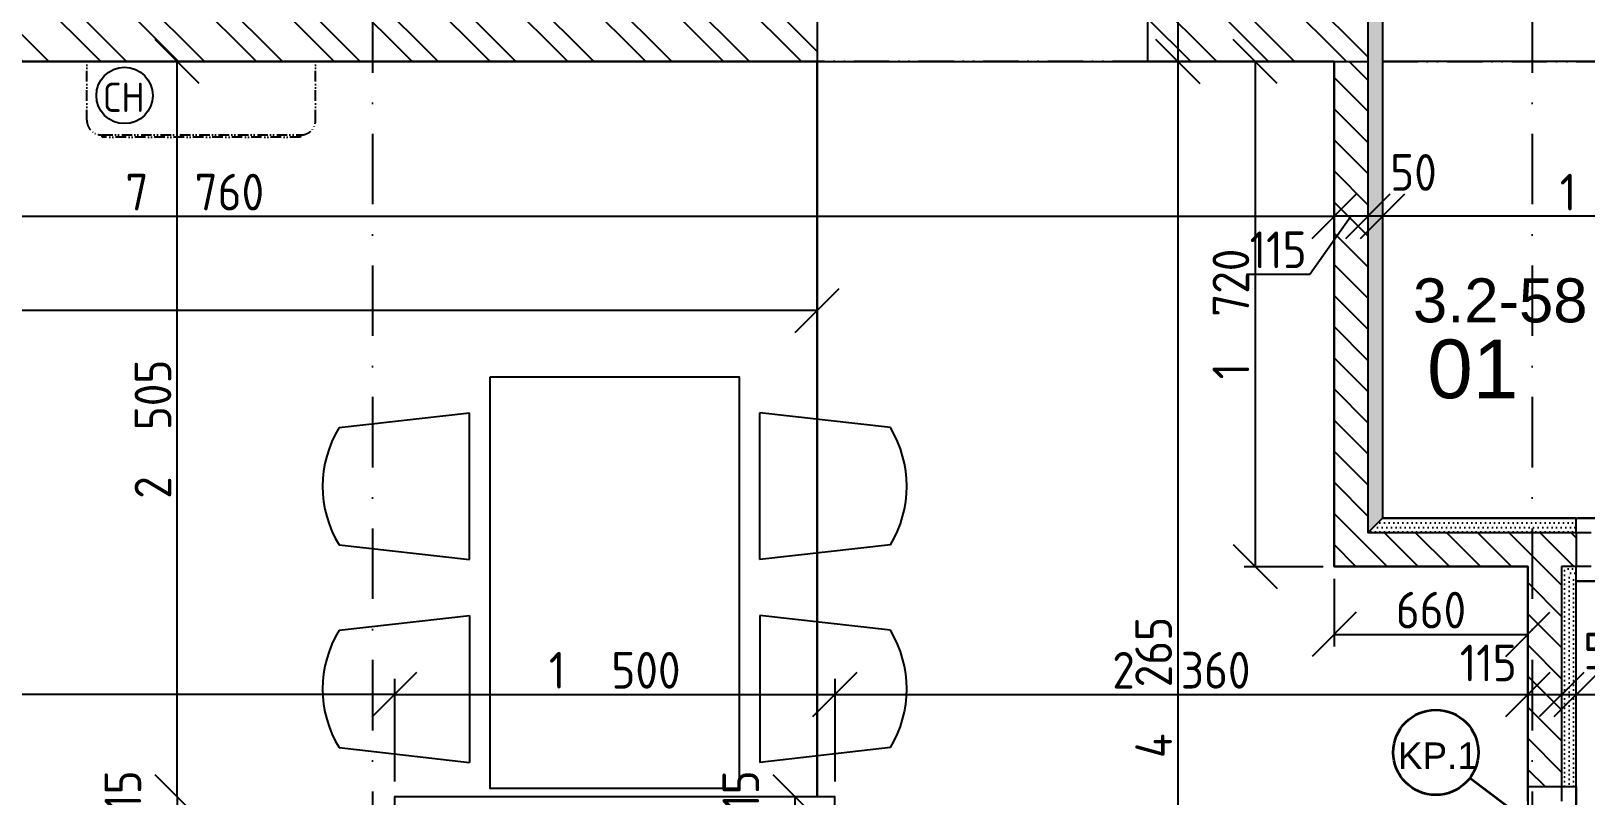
# Model space of a CAD drawing. Extents: x 4511820 to 5180432, y -1526536 to -944957.
# Drawn here: x 4984274 to 4989569, y -1152196 to -1149590 of the extents above; entities that cross this region are included whole.
import ezdxf

# ---------------------------------------------------------------- set-up
doc = ezdxf.new("R2010")
doc.units = 0
doc.header["$MEASUREMENT"] = 0
for name, pattern in [('ACAD_ISO07W100', [3.5, 0.5, -3]), ('ACAD_ISO12W100', [22, 12, -3, 0.5, -3, 0.5, -3]), ('BODKOCIARKOVANA_3', [5.6, 3, -1.3, 0, -1.3])]:
    doc.linetypes.add(name, pattern=pattern)
doc.layers.get('0').update_dxf_attribs({"linetype": 'CONTINUOUS'})
doc.layers.get('Defpoints').update_dxf_attribs({"color": 61, "linetype": 'CONTINUOUS'})
for name, color, linetype in [('KÓTY', 4, 'CONTINUOUS'), ('MÚRY', 1, 'CONTINUOUS'), ('osi', 253, 'CONTINUOUS'), ('Plochy', 41, 'CONTINUOUS'), ('POPIS', 7, 'CONTINUOUS'), ('TENKÁ', 7, 'CONTINUOUS'), ('ZARIADENIE', 47, 'CONTINUOUS'), ('ZZ-chladenie', 133, 'CONTINUOUS'), ('ŠRAFY', 82, 'CONTINUOUS')]:
    doc.layers.add(name, color=color, linetype=linetype)
doc.layers.add('preklady', color=74, linetype='CONTINUOUS', lineweight=35)
doc.styles.add('ARIAL', font='arial.ttf')
doc.styles.add('STYLE1', font='isocp.shx')
doc.dimstyles.new('STANDARD-50', dxfattribs={"dimtxt": 125, "dimasz": 150, "dimexe": 10, "dimexo": 200, "dimgap": 20, "dimtad": 1, "dimdsep": 46, "dimlunit": 6, "dimtxsty": 'STYLE1', "dimblk1": 'OBLIQUE', "dimblk2": 'OBLIQUE', "dimsah": 1, "dimcen": 2.5, "dimse1": 1, "dimse2": 1, "dimadec": 0, "dimazin": 0, "dimtfac": 1, "dimtmove": 1, "dimatfit": 3, "dimldrblk": 'OBLIQUE', "dimfxl": 1, "dimtolj": 1, "dimtzin": 0, "dimarcsym": 0})
pattern_1 = [(135, (515810.9, 44482.1), (-132.5825215, -132.5825215), []), (135, (515810.9, 44570.48), (-132.5825215, -132.5825215), [])]
pattern_2 = [(90, (-71441.844, -23850), (-15.625, 7.8125), [0, -15.625])]

# ---------------------------------------------------------------- blocks, each defined once
blk = doc.blocks.new('JED STOL140-85')
at = {"layer": 'ZARIADENIE'}
for p, q in [((4444962.8, -1326820.6), (4444912.8, -1327264.7)), ((4445362.8, -1326820.6), (4445412.8, -1327264.7)), ((4445653.3, -1326820.6), (4445603.3, -1327264.7)), ((4446053.3, -1326820.6), (4446103.3, -1327264.7)), ((4445412.8, -1327264.7), (4444912.8, -1327264.7)), ((4445603.3, -1327264.7), (4446103.3, -1327264.7)), ((4444962.8, -1328698.1), (4444912.8, -1328253.9)), ((4445412.8, -1328253.9), (4444912.8, -1328253.9)), ((4445362.8, -1328698.1), (4445412.8, -1328253.9)), ((4445653.3, -1328698.1), (4445603.3, -1328253.9)), ((4445603.3, -1328253.9), (4446103.3, -1328253.9)), ((4446053.3, -1328698.1), (4446103.3, -1328253.9))]:
    blk.add_line(p, q, dxfattribs=at)
blk.add_lwpolyline([(4446225.2, -1327334.3), (4444825.2, -1327334.3), (4444825.2, -1328184.3), (4446225.2, -1328184.3)], close=True, dxfattribs=at)
for centre, start, end in [((4445162.8, -1327150.6), 58.7834, 121.2166), ((4445853.3, -1327150.6), 58.7834, 121.2166), ((4445162.8, -1328368.1), 238.7834, 301.2166), ((4445853.3, -1328368.1), 238.7834, 301.2166)]:
    blk.add_arc(centre, 385.9, start, end, dxfattribs=at)
blk = doc.blocks.new('_OBLIQUE')
at = {"color": 0, "linetype": 'ByBlock'}
blk.add_line((-0.5, -0.5), (0.5, 0.5), dxfattribs=at)
blk = doc.blocks.new('*D18478')
at = {"layer": 'Defpoints', "color": 0}
for p in [(4985511, -1152199.2), (4984771, -1152314.2), (4985511, -1152314.2)]:
    blk.add_point(p, dxfattribs=at)
at = {"layer": 'KÓTY', "color": 0, "lineweight": -2}
blk.add_line((4984771, -1152199.2), (4984771, -1152314.2), dxfattribs=at)
at = {"layer": 'KÓTY', "color": 0, "linetype": 'ByBlock', "lineweight": -2, "xscale": 150, "yscale": 150, "zscale": 150}
for p, rotation in [((4984771, -1152199.2), 90), ((4984771, -1152314.2), 270)]:
    blk.add_blockref('_OBLIQUE', p, dxfattribs=dict(at, rotation=rotation))
at = {"layer": 'KÓTY', "color": 0, "insert": (4984586, -1152205.9), "char_height": 125, "attachment_point": 5, "rotation": 90, "style": 'STYLE1'}
blk.add_mtext('\\A1;115', dxfattribs=at)
blk = doc.blocks.new('*D18533')
at = {"layer": 'Defpoints', "color": 0}
for p in [(4988876, -1149991.7), (4988876, -1150221.5), (4990541, -1150228.6)]:
    blk.add_point(p, dxfattribs=at)
at = {"layer": 'KÓTY', "color": 0, "lineweight": -2}
blk.add_line((4990541, -1150221.5), (4988876, -1150221.5), dxfattribs=at)
at = {"layer": 'KÓTY', "color": 0, "linetype": 'ByBlock', "lineweight": -2, "xscale": 150, "yscale": 150, "zscale": 150, "rotation": 180}
blk.add_blockref('_OBLIQUE', (4988876, -1150221.5), dxfattribs=at)
at = {"layer": 'KÓTY', "color": 0, "linetype": 'ByBlock', "lineweight": -2, "xscale": 150, "yscale": 150, "zscale": 150}
blk.add_blockref('_OBLIQUE', (4990541, -1150221.5), dxfattribs=at)
at = {"layer": 'KÓTY', "color": 0, "insert": (4989708.5, -1150139), "char_height": 125, "attachment_point": 5, "style": 'STYLE1'}
blk.add_mtext('\\A1;1ﾠ665', dxfattribs=at)
blk = doc.blocks.new('*D18534')
at = {"layer": 'Defpoints', "color": 0}
for p in [(4988826, -1149991.7), (4988876, -1149991.7), (4988826, -1150221.5)]:
    blk.add_point(p, dxfattribs=at)
at = {"layer": 'KÓTY', "color": 0, "lineweight": -2}
blk.add_line((4988876, -1150221.5), (4988826, -1150221.5), dxfattribs=at)
at = {"layer": 'KÓTY', "color": 0, "linetype": 'ByBlock', "lineweight": -2, "xscale": 150, "yscale": 150, "zscale": 150, "rotation": 180}
blk.add_blockref('_OBLIQUE', (4988826, -1150221.5), dxfattribs=at)
at = {"layer": 'KÓTY', "color": 0, "linetype": 'ByBlock', "lineweight": -2, "xscale": 150, "yscale": 150, "zscale": 150}
blk.add_blockref('_OBLIQUE', (4988876, -1150221.5), dxfattribs=at)
at = {"layer": 'KÓTY', "color": 0, "insert": (4988981.5, -1150072), "char_height": 125, "attachment_point": 5, "style": 'STYLE1'}
blk.add_mtext('\\A1;50', dxfattribs=at)
blk = doc.blocks.new('*D18535')
at = {"layer": 'Defpoints', "color": 0}
for p in [(4988711, -1149991.7), (4988826, -1149991.7), (4988711, -1150221.5)]:
    blk.add_point(p, dxfattribs=at)
at = {"layer": 'KÓTY', "color": 0, "lineweight": -2}
for p, q in [((4988628, -1150418), (4988768.5, -1150221.5)), ((4988826, -1150221.5), (4988711, -1150221.5)), ((4988413, -1150418), (4988628, -1150418))]:
    blk.add_line(p, q, dxfattribs=at)
at = {"layer": 'KÓTY', "color": 0, "linetype": 'ByBlock', "lineweight": -2, "xscale": 150, "yscale": 150, "zscale": 150, "rotation": 180}
blk.add_blockref('_OBLIQUE', (4988711, -1150221.5), dxfattribs=at)
at = {"layer": 'KÓTY', "color": 0, "linetype": 'ByBlock', "lineweight": -2, "xscale": 150, "yscale": 150, "zscale": 150}
blk.add_blockref('_OBLIQUE', (4988826, -1150221.5), dxfattribs=at)
at = {"layer": 'KÓTY', "color": 0, "insert": (4988520.5, -1150335.5), "char_height": 125, "attachment_point": 5, "style": 'STYLE1'}
blk.add_mtext('\\A1;115', dxfattribs=at)
blk = doc.blocks.new('*D18538')
at = {"layer": 'Defpoints', "color": 0}
for p in [(4980951, -1150312.7), (4986951, -1150312.7), (4980951, -1150542.5)]:
    blk.add_point(p, dxfattribs=at)
at = {"layer": 'KÓTY', "color": 0, "lineweight": -2}
blk.add_line((4986951, -1150542.5), (4980951, -1150542.5), dxfattribs=at)
at = {"layer": 'KÓTY', "color": 0, "linetype": 'ByBlock', "lineweight": -2, "xscale": 150, "yscale": 150, "zscale": 150, "rotation": 180}
blk.add_blockref('_OBLIQUE', (4980951, -1150542.5), dxfattribs=at)
at = {"layer": 'KÓTY', "color": 0, "linetype": 'ByBlock', "lineweight": -2, "xscale": 150, "yscale": 150, "zscale": 150}
blk.add_blockref('_OBLIQUE', (4986951, -1150542.5), dxfattribs=at)
at = {"layer": 'KÓTY', "color": 0, "insert": (4983951, -1150460), "char_height": 125, "attachment_point": 5, "style": 'STYLE1'}
blk.add_mtext('\\A1;6ﾠ000', dxfattribs=at)
blk = doc.blocks.new('*D18541')
at = {"layer": 'Defpoints', "color": 0}
for p in [(4986875.5, -1152199.2), (4986875.5, -1152199.2), (4986875.5, -1152314.2)]:
    blk.add_point(p, dxfattribs=at)
at = {"layer": 'KÓTY', "color": 0, "lineweight": -2}
blk.add_line((4986875.5, -1152314.2), (4986875.5, -1152199.2), dxfattribs=at)
at = {"layer": 'KÓTY', "color": 0, "linetype": 'ByBlock', "lineweight": -2, "xscale": 150, "yscale": 150, "zscale": 150}
for p, rotation in [((4986875.5, -1152199.2), 90), ((4986875.5, -1152314.2), 270)]:
    blk.add_blockref('_OBLIQUE', p, dxfattribs=dict(at, rotation=rotation))
at = {"layer": 'KÓTY', "color": 0, "insert": (4986690.5, -1152205.9), "char_height": 125, "attachment_point": 5, "rotation": 90, "style": 'STYLE1'}
blk.add_mtext('\\A1;115', dxfattribs=at)
blk = doc.blocks.new('*D18542')
at = {"layer": 'Defpoints', "color": 0}
for p in [(4984771, -1149694.2), (4985511, -1149694.2), (4985511, -1152199.2)]:
    blk.add_point(p, dxfattribs=at)
at = {"layer": 'KÓTY', "color": 0, "lineweight": -2}
blk.add_line((4984771, -1152199.2), (4984771, -1149694.2), dxfattribs=at)
at = {"layer": 'KÓTY', "color": 0, "linetype": 'ByBlock', "lineweight": -2, "xscale": 150, "yscale": 150, "zscale": 150}
for p, rotation in [((4984771, -1149694.2), 90), ((4984771, -1152199.2), 270)]:
    blk.add_blockref('_OBLIQUE', p, dxfattribs=dict(at, rotation=rotation))
at = {"layer": 'KÓTY', "color": 0, "insert": (4984688.5, -1150946.7), "char_height": 125, "attachment_point": 5, "rotation": 90, "style": 'STYLE1'}
blk.add_mtext('\\A1;2ﾠ505', dxfattribs=at)
blk = doc.blocks.new('*D18543')
at = {"layer": 'Defpoints', "color": 0}
for p in [(4987011, -1151850.5), (4985511, -1152313.2), (4987011, -1152313.2)]:
    blk.add_point(p, dxfattribs=at)
at = {"layer": 'KÓTY', "color": 0, "lineweight": -2}
blk.add_line((4985511, -1151850.5), (4987011, -1151850.5), dxfattribs=at)
at = {"layer": 'KÓTY', "color": 0, "linetype": 'ByBlock', "lineweight": -2, "xscale": 150, "yscale": 150, "zscale": 150, "rotation": 180}
blk.add_blockref('_OBLIQUE', (4985511, -1151850.5), dxfattribs=at)
at = {"layer": 'KÓTY', "color": 0, "linetype": 'ByBlock', "lineweight": -2, "xscale": 150, "yscale": 150, "zscale": 150}
blk.add_blockref('_OBLIQUE', (4987011, -1151850.5), dxfattribs=at)
at = {"layer": 'KÓTY', "color": 0, "insert": (4986261, -1151768), "char_height": 125, "attachment_point": 5, "style": 'STYLE1'}
blk.add_mtext('\\A1;1ﾠ500', dxfattribs=at)
blk = doc.blocks.new('*D18544')
at = {"layer": 'Defpoints', "color": 0}
for p in [(4980951, -1151850.5), (4980951, -1152313.2), (4985511, -1152313.2)]:
    blk.add_point(p, dxfattribs=at)
at = {"layer": 'KÓTY', "color": 0, "lineweight": -2}
blk.add_line((4985511, -1151850.5), (4980951, -1151850.5), dxfattribs=at)
at = {"layer": 'KÓTY', "color": 0, "linetype": 'ByBlock', "lineweight": -2, "xscale": 150, "yscale": 150, "zscale": 150, "rotation": 180}
blk.add_blockref('_OBLIQUE', (4980951, -1151850.5), dxfattribs=at)
at = {"layer": 'KÓTY', "color": 0, "linetype": 'ByBlock', "lineweight": -2, "xscale": 150, "yscale": 150, "zscale": 150}
blk.add_blockref('_OBLIQUE', (4985511, -1151850.5), dxfattribs=at)
at = {"layer": 'KÓTY', "color": 0, "insert": (4983231, -1151768), "char_height": 125, "attachment_point": 5, "style": 'STYLE1'}
blk.add_mtext('\\A1;4ﾠ560', dxfattribs=at)
blk = doc.blocks.new('*D18546')
at = {"layer": 'Defpoints', "color": 0}
for p in [(4989371, -1151850.5), (4987011, -1152313.2), (4989371, -1152308.2)]:
    blk.add_point(p, dxfattribs=at)
at = {"layer": 'KÓTY', "color": 0, "lineweight": -2}
blk.add_line((4987011, -1151850.5), (4989371, -1151850.5), dxfattribs=at)
at = {"layer": 'KÓTY', "color": 0, "linetype": 'ByBlock', "lineweight": -2, "xscale": 150, "yscale": 150, "zscale": 150, "rotation": 180}
blk.add_blockref('_OBLIQUE', (4987011, -1151850.5), dxfattribs=at)
at = {"layer": 'KÓTY', "color": 0, "linetype": 'ByBlock', "lineweight": -2, "xscale": 150, "yscale": 150, "zscale": 150}
blk.add_blockref('_OBLIQUE', (4989371, -1151850.5), dxfattribs=at)
at = {"layer": 'KÓTY', "color": 0, "insert": (4988191, -1151768), "char_height": 125, "attachment_point": 5, "style": 'STYLE1'}
blk.add_mtext('\\A1;2ﾠ360', dxfattribs=at)
blk = doc.blocks.new('*D18547')
at = {"layer": 'Defpoints', "color": 0}
for p in [(4989371, -1151528.2), (4989486, -1151528.2), (4989486, -1151850.5)]:
    blk.add_point(p, dxfattribs=at)
at = {"layer": 'KÓTY', "color": 0, "lineweight": -2}
blk.add_line((4989371, -1151850.5), (4989486, -1151850.5), dxfattribs=at)
at = {"layer": 'KÓTY', "color": 0, "linetype": 'ByBlock', "lineweight": -2, "xscale": 150, "yscale": 150, "zscale": 150, "rotation": 180}
blk.add_blockref('_OBLIQUE', (4989371, -1151850.5), dxfattribs=at)
at = {"layer": 'KÓTY', "color": 0, "linetype": 'ByBlock', "lineweight": -2, "xscale": 150, "yscale": 150, "zscale": 150}
blk.add_blockref('_OBLIQUE', (4989486, -1151850.5), dxfattribs=at)
at = {"layer": 'KÓTY', "color": 0, "insert": (4989236, -1151743), "char_height": 125, "attachment_point": 5, "style": 'STYLE1'}
blk.add_mtext('\\A1;115', dxfattribs=at)
blk = doc.blocks.new('*D18548')
at = {"layer": 'Defpoints', "color": 0}
for p in [(4989486, -1151528.2), (4989536, -1151850.5), (4989536, -1151850.5)]:
    blk.add_point(p, dxfattribs=at)
at = {"layer": 'KÓTY', "color": 0, "lineweight": -2}
blk.add_line((4989486, -1151850.5), (4989536, -1151850.5), dxfattribs=at)
at = {"layer": 'KÓTY', "color": 0, "linetype": 'ByBlock', "lineweight": -2, "xscale": 150, "yscale": 150, "zscale": 150, "rotation": 180}
blk.add_blockref('_OBLIQUE', (4989486, -1151850.5), dxfattribs=at)
at = {"layer": 'KÓTY', "color": 0, "linetype": 'ByBlock', "lineweight": -2, "xscale": 150, "yscale": 150, "zscale": 150}
blk.add_blockref('_OBLIQUE', (4989536, -1151850.5), dxfattribs=at)
at = {"layer": 'KÓTY', "color": 0, "insert": (4989639, -1151702.5), "char_height": 125, "attachment_point": 5, "style": 'STYLE1'}
blk.add_mtext('\\A1;50', dxfattribs=at)
blk = doc.blocks.new('*D18565')
at = {"layer": 'Defpoints', "color": 0}
for p in [(4988711, -1151414.2), (4989371, -1151414.2), (4989371, -1151645.5)]:
    blk.add_point(p, dxfattribs=at)
at = {"layer": 'KÓTY', "color": 0, "lineweight": -2}
blk.add_line((4988711, -1151645.5), (4989371, -1151645.5), dxfattribs=at)
at = {"layer": 'KÓTY', "color": 0, "linetype": 'ByBlock', "lineweight": -2, "xscale": 150, "yscale": 150, "zscale": 150, "rotation": 180}
blk.add_blockref('_OBLIQUE', (4988711, -1151645.5), dxfattribs=at)
at = {"layer": 'KÓTY', "color": 0, "linetype": 'ByBlock', "lineweight": -2, "xscale": 150, "yscale": 150, "zscale": 150}
blk.add_blockref('_OBLIQUE', (4989371, -1151645.5), dxfattribs=at)
at = {"layer": 'KÓTY', "color": 0, "insert": (4989041, -1151563), "char_height": 125, "attachment_point": 5, "style": 'STYLE1'}
blk.add_mtext('\\A1;660', dxfattribs=at)
blk = doc.blocks.new('*D18571')
at = {"layer": 'Defpoints', "color": 0}
for p in [(4980951, -1149626.7), (4988711, -1149626.7), (4988711, -1150221.5)]:
    blk.add_point(p, dxfattribs=at)
at = {"layer": 'KÓTY', "color": 0, "lineweight": -2}
blk.add_line((4980951, -1150221.5), (4988711, -1150221.5), dxfattribs=at)
at = {"layer": 'KÓTY', "color": 0, "linetype": 'ByBlock', "lineweight": -2, "xscale": 150, "yscale": 150, "zscale": 150, "rotation": 180}
blk.add_blockref('_OBLIQUE', (4980951, -1150221.5), dxfattribs=at)
at = {"layer": 'KÓTY', "color": 0, "linetype": 'ByBlock', "lineweight": -2, "xscale": 150, "yscale": 150, "zscale": 150}
blk.add_blockref('_OBLIQUE', (4988711, -1150221.5), dxfattribs=at)
at = {"layer": 'KÓTY', "color": 0, "insert": (4984831, -1150139), "char_height": 125, "attachment_point": 5, "style": 'STYLE1'}
blk.add_mtext('\\A1;7ﾠ760', dxfattribs=at)
blk = doc.blocks.new('*D18572')
at = {"layer": 'Defpoints', "color": 0}
for p in [(4987887.5, -1149394.2), (4987887.5, -1149694.2), (4988179, -1149694.2)]:
    blk.add_point(p, dxfattribs=at)
at = {"layer": 'KÓTY', "color": 0, "lineweight": -2}
blk.add_line((4988179, -1149394.2), (4988179, -1149694.2), dxfattribs=at)
at = {"layer": 'KÓTY', "color": 0, "linetype": 'ByBlock', "lineweight": -2, "xscale": 150, "yscale": 150, "zscale": 150}
for p, rotation in [((4988179, -1149394.2), 90), ((4988179, -1149694.2), 270)]:
    blk.add_blockref('_OBLIQUE', p, dxfattribs=dict(at, rotation=rotation))
at = {"layer": 'KÓTY', "color": 0, "insert": (4988043, -1149252), "char_height": 125, "attachment_point": 5, "rotation": 90, "style": 'STYLE1'}
blk.add_mtext('\\A1;300', dxfattribs=at)
blk = doc.blocks.new('*D18573')
at = {"layer": 'Defpoints', "color": 0}
for p in [(4987887.5, -1149694.2), (4987887.5, -1153959.2), (4988179, -1153959.2)]:
    blk.add_point(p, dxfattribs=at)
at = {"layer": 'KÓTY', "color": 0, "lineweight": -2}
blk.add_line((4988179, -1149694.2), (4988179, -1153959.2), dxfattribs=at)
at = {"layer": 'KÓTY', "color": 0, "linetype": 'ByBlock', "lineweight": -2, "xscale": 150, "yscale": 150, "zscale": 150}
for p, rotation in [((4988179, -1149694.2), 90), ((4988179, -1153959.2), 270)]:
    blk.add_blockref('_OBLIQUE', p, dxfattribs=dict(at, rotation=rotation))
at = {"layer": 'KÓTY', "color": 0, "insert": (4988096.5, -1151826.7), "char_height": 125, "attachment_point": 5, "rotation": 90, "style": 'STYLE1'}
blk.add_mtext('\\A1;4ﾠ265', dxfattribs=at)
blk = doc.blocks.new('*D18574')
at = {"layer": 'Defpoints', "color": 0}
for p in [(4988711, -1149694.2), (4988442, -1151414.2), (4988711, -1151414.2)]:
    blk.add_point(p, dxfattribs=at)
at = {"layer": 'KÓTY', "color": 0, "lineweight": -2}
blk.add_line((4988442, -1149694.2), (4988442, -1151414.2), dxfattribs=at)
at = {"layer": 'KÓTY', "color": 0, "linetype": 'ByBlock', "lineweight": -2, "xscale": 150, "yscale": 150, "zscale": 150}
for p, rotation in [((4988442, -1149694.2), 90), ((4988442, -1151414.2), 270)]:
    blk.add_blockref('_OBLIQUE', p, dxfattribs=dict(at, rotation=rotation))
at = {"layer": 'KÓTY', "color": 0, "insert": (4988359.5, -1150554.2), "char_height": 125, "attachment_point": 5, "rotation": 90, "style": 'STYLE1'}
blk.add_mtext('\\A1;1ﾠ720', dxfattribs=at)
blk = doc.blocks.new('*D18577')
at = {"layer": 'Defpoints', "color": 0}
for p in [(4989536, -1151414.2), (4993871, -1151464.2), (4993871, -1151850.5)]:
    blk.add_point(p, dxfattribs=at)
at = {"layer": 'KÓTY', "color": 0, "lineweight": -2}
blk.add_line((4989536, -1151850.5), (4993871, -1151850.5), dxfattribs=at)
at = {"layer": 'KÓTY', "color": 0, "linetype": 'ByBlock', "lineweight": -2, "xscale": 150, "yscale": 150, "zscale": 150, "rotation": 180}
blk.add_blockref('_OBLIQUE', (4989536, -1151850.5), dxfattribs=at)
at = {"layer": 'KÓTY', "color": 0, "linetype": 'ByBlock', "lineweight": -2, "xscale": 150, "yscale": 150, "zscale": 150}
blk.add_blockref('_OBLIQUE', (4993871, -1151850.5), dxfattribs=at)
at = {"layer": 'KÓTY', "color": 0, "insert": (4991703.5, -1151768), "char_height": 125, "attachment_point": 5, "style": 'STYLE1'}
blk.add_mtext('\\A1;4ﾠ335', dxfattribs=at)
blk = doc.blocks.new('chlj3')
at = {"layer": 'ZZ-chladenie', "linetype": 'ACAD_ISO12W100', "ltscale": 3}
for p, q in [((5005195.8, -1151691.8), (5005395.8, -1151691.8)), ((5005195.8, -1152470.8), (5005395.8, -1152470.8))]:
    blk.add_line(p, q, dxfattribs=at)
blk.add_lwpolyline([(5005145.8, -1152419.2), (5005138.4, -1152419.2), (5005138.4, -1151744.5), (5005145.8, -1151744.5)], close=True, dxfattribs=at)
for centre, start, end in [((5005195.8, -1151741.8), 90, 180), ((5005195.8, -1152420.8), 180, 270)]:
    blk.add_arc(centre, 50, start, end, dxfattribs=at)

msp = doc.modelspace()

# ---------------------------------------------------------------- hatches: boundary and pattern name
at = {"layer": 'ŠRAFY'}
h = msp.add_hatch(dxfattribs=at)
h.set_pattern_fill('DOTS', color=256, scale=250, angle=90)
h.set_pattern_definition(pattern_2)
h.paths.add_polyline_path([(4988876, -1151249.191), (4988876, -1149694.191), (4988876, -1149394.191), (4988876, -1143274.191), (4988876, -1142974.191), (4988826, -1142974.191), (4988826, -1143274.191), (4988826, -1149394.191), (4988826, -1149694.191), (4988826, -1151299.191)])
h = msp.add_hatch(dxfattribs=at)
h.set_pattern_fill('ANSI32', color=256, scale=500, angle=90)
h.set_pattern_definition(pattern_1)
h.paths.add_polyline_path([(4986836, -1149394.191), (4980951, -1149394.191), (4980951, -1149694.191), (4986951, -1149694.191), (4986951, -1149394.191)])
h = msp.add_hatch(dxfattribs=at)
h.set_pattern_fill('ANSI32', color=256, scale=500, angle=90)
h.set_pattern_definition(pattern_1)
h.paths.add_polyline_path([(4988826, -1149394.191), (4988711, -1149394.191), (4988076, -1149394.191), (4988076, -1149694.191), (4988711, -1149694.191), (4988826, -1149694.191)])
at = {"layer": 'ŠRAFY', "ltscale": 0.25}
h = msp.add_hatch(dxfattribs=at)
h.set_pattern_fill('ANSI31', color=256, scale=600, angle=90, style=0)
h.set_pattern_definition([(135, (-2976355.03, 198812.926), (-53.0330086, -53.0330086), [])])
h.paths.add_polyline_path([(4988826, -1149694.191), (4988711, -1149694.191), (4988711, -1151414.191), (4989371, -1151414.191), (4989371, -1152164.191), (4989486, -1152164.191), (4989486, -1151414.191), (4989536, -1151414.191), (4989536, -1151299.191), (4988826, -1151299.191)])
at = {"layer": 'ŠRAFY'}
h = msp.add_hatch(dxfattribs=at)
h.set_pattern_fill('DOTS', color=256, scale=250)
h.paths.add_polyline_path([(4988826, -1151299.191), (4989536, -1151299.191), (4989536, -1151249.191), (4988876, -1151249.191)])
h = msp.add_hatch(dxfattribs=at)
h.set_pattern_fill('DOTS', color=256, scale=250, angle=90)
h.set_pattern_definition(pattern_2)
h.paths.add_polyline_path([(4989536, -1152164.191), (4989536, -1151464.191), (4989486, -1151414.191), (4989486, -1152164.191)])
h = msp.add_hatch(dxfattribs=at)
h.set_pattern_fill('DOTS', color=256, scale=250)
h.paths.add_polyline_path([(4989536, -1151464.191), (4989536, -1151414.191), (4989486, -1151414.191)])

# ---------------------------------------------------------------- linework, layer by layer
at = {"layer": 'KÓTY'}
for p, q in [((4988876, -1151249.191), (4988826, -1151299.191)), ((4988405, -1151414.191), (4988674, -1151414.191)), ((4988711, -1151456.191), (4988711, -1151687.5))]:
    msp.add_line(p, q, dxfattribs=at)
at = {"layer": 'KÓTY', "ltscale": 0.25}
for p, q in [((4985511, -1151797.097), (4985511, -1152147.097)), ((4985511, -1151797.097), (4985511, -1152147.097)), ((4987011, -1151797.097), (4987011, -1152147.097))]:
    msp.add_line(p, q, dxfattribs=at)
at = {"layer": 'MÚRY'}
for p, q in [((4988876, -1142974.191), (4988876, -1151249.191)), ((4986951, -1147944.191), (4986951, -1149694.191)), ((4988076, -1149394.191), (4988076, -1149694.191)), ((4986951, -1149694.191), (4980951, -1149694.191)), ((4988711, -1149694.191), (4988076, -1149694.191)), ((4988711, -1151414.191), (4988711, -1149694.191)), ((4989536, -1151249.191), (4988876, -1151249.191)), ((4989536, -1151299.191), (4989536, -1151249.191)), ((4989586, -1151299.191), (4989536, -1151299.191)), ((4989371, -1151414.191), (4988711, -1151414.191)), ((4989371, -1152214.191), (4989371, -1151414.191)), ((4989536, -1152164.191), (4989536, -1151414.191)), ((4989586, -1151414.191), (4989536, -1151414.191)), ((4989486, -1152164.191), (4989536, -1152164.191)), ((4989486, -1152164.191), (4989486, -1152214.191))]:
    msp.add_line(p, q, dxfattribs=at)
at = {"layer": 'osi', "linetype": 'BODKOCIARKOVANA_3', "ltscale": 80}
for p, q in [((4985436, -1134257), (4985436, -1171774.191)), ((4989386, -1134257), (4989386, -1171774.191))]:
    msp.add_line(p, q, dxfattribs=at)
at = {"layer": 'Plochy'}
for points in [[(4980951, -1149694.191), (4986951, -1149694.191), (4986951, -1152199.191), (4985511, -1152199.191), (4985511, -1152314.191), (4986211, -1152314.191), (4986211, -1155214.191), (4985096, -1155214.191), (4985096, -1155814.191), (4980951, -1155814.191)], [(4986351, -1153984.191), (4986351, -1152314.191), (4987011, -1152314.191), (4987011, -1152199.191), (4986951, -1152199.191), (4986951, -1149694.191), (4988711, -1149694.191), (4988711, -1151414.191), (4989371, -1151414.191), (4989371, -1153984.191)], [(4990541, -1149694.191), (4988876, -1149694.191), (4988876, -1151249.191), (4990541, -1151249.191)], [(4989671, -1160759.191), (4989671, -1153164.191), (4989536, -1153164.191), (4989536, -1151464.191), (4993871, -1151464.191), (4993871, -1153164.191), (4991321, -1153164.191), (4991321, -1156914.191), (4991571, -1156914.191), (4991571, -1156524.191), (4992771, -1156524.191), (4992771, -1156804.191), (4993871, -1156804.191), (4993871, -1158464.191), (4991321, -1158464.191), (4991321, -1161044.191), (4993871, -1161044.191), (4993871, -1162424.191), (4990196, -1162424.191), (4990196, -1161959.191), (4988246, -1161959.191), (4988246, -1160759.191), (4989671, -1160759.191)]]:
    msp.add_lwpolyline(points, close=True, dxfattribs=at)
at = {"layer": 'preklady'}
msp.add_line((4989443, -1152338.5), (4989173.257, -1152135.015), dxfattribs=at)
at = {"layer": 'preklady', "ltscale": 0.25}
msp.add_circle((4989057.5, -1152047.691), 145, dxfattribs=at)
at = {"layer": 'TENKÁ'}
for p, q in [((4988826, -1142974.191), (4988826, -1151299.191)), ((4988711, -1149694.191), (4988826, -1149694.191)), ((4989536, -1151299.191), (4988826, -1151299.191)), ((4989536, -1151299.191), (4989536, -1151414.191)), ((4989536, -1151414.191), (4989486, -1151414.191)), ((4989486, -1151414.191), (4989486, -1152164.191)), ((4989371, -1152164.191), (4989486, -1152164.191))]:
    msp.add_line(p, q, dxfattribs=at)
at = {"layer": 'TENKÁ', "linetype": 'ACAD_ISO12W100', "ltscale": 10}
for p, q in [((4988076, -1149694.191), (4986951, -1149694.191)), ((4988876, -1149694.191), (4989996, -1149694.191)), ((4990541, -1151249.191), (4989536, -1151249.191)), ((4990536, -1151464.191), (4989536, -1151464.191)), ((4989536, -1152164.191), (4989536, -1153164.191))]:
    msp.add_line(p, q, dxfattribs=at)
at = {"layer": 'TENKÁ', "linetype": 'ACAD_ISO07W100', "ltscale": 10}
msp.add_line((4986951, -1149694.191), (4986951, -1152199.191), dxfattribs=at)
at = {"layer": 'ZZ-chladenie'}
msp.add_circle((4984591.886, -1149809.801), 96, dxfattribs=at)

# ---------------------------------------------------------------- block references
at = {"layer": 'ZARIADENIE', "rotation": 90}
msp.add_blockref('JED STOL140-85', (3658501.662, -5596994.359), dxfattribs=at)
at = {"layer": 'ZZ-chladenie', "rotation": 90}
msp.add_blockref('chlj3', (3832771.521, -6155090.012), dxfattribs=at)

# ---------------------------------------------------------------- texts
at = {"layer": 'POPIS', "lineweight": 40, "ltscale": 0.25, "style": 'ARIAL'}
for s, height, p in [('3.2-58', 150, (4988979.769, -1150582.77)), ('01', 200, (4989027.811, -1150841.27))]:
    msp.add_text(s, height=height, dxfattribs=at).set_placement(p)
at = {"layer": 'preklady', "linetype": 'Continuous', "lineweight": 20, "style": 'ARIAL'}
msp.add_text('KP.1', height=90, dxfattribs=at).set_placement((4988928.236, -1152103.948))
at = {"layer": 'ZZ-chladenie', "style": 'STYLE1'}
msp.add_text('CH', height=100, dxfattribs=at).set_placement((4984517.258, -1149866))

# ---------------------------------------------------------------- dimensions: what is measured, and where the dimension line sits
at = {"layer": 'KÓTY'}
dim = msp.add_linear_dim(base=(4988179, -1149694.191), p1=(4987887.5, -1149394.191), p2=(4987887.5, -1149694.191), angle=90, dimstyle='STANDARD-50', dxfattribs=at)
dim.commit()
dim.dimension.update_dxf_attribs({"geometry": '*D18572', "text_midpoint": (4988125.5, -1149252), "dimtype": 160})
for base, p1, p2, picture, middle in [((4988711, -1150221.5), (4980951, -1149626.691), (4988711, -1149626.691), '*D18571', (4984831, -1150138.957)), ((4988876, -1150221.5), (4990541, -1150228.615), (4988876, -1149991.691), '*D18533', (4989708.5, -1150138.957)), ((4980951, -1150542.5), (4986951, -1150312.691), (4980951, -1150312.691), '*D18538', (4983951, -1150459.957)), ((4989371, -1151645.5), (4988711, -1151414.191), (4989371, -1151414.191), '*D18565', (4989041, -1151563)), ((4993871, -1151850.5), (4989536, -1151414.191), (4993871, -1151464.191), '*D18577', (4991703.5, -1151767.957)), ((4980951, -1151850.5), (4985511, -1152313.191), (4980951, -1152313.191), '*D18544', (4983231, -1151767.957)), ((4987011, -1151850.5), (4985511, -1152313.191), (4987011, -1152313.191), '*D18543', (4986261, -1151767.957)), ((4989371, -1151850.5), (4987011, -1152313.191), (4989371, -1152308.191), '*D18546', (4988191, -1151767.957))]:
    dim = msp.add_linear_dim(base=base, p1=p1, p2=p2, dimstyle='STANDARD-50', dxfattribs=at)
    dim.commit()
    dim.dimension.update_dxf_attribs({"geometry": picture, "text_midpoint": middle})
for base, p1, p2, picture, middle in [((4984771, -1149694.191), (4985511, -1152199.191), (4985511, -1149694.191), '*D18542', (4984688.457, -1150946.691)), ((4988179, -1153959.191), (4987887.5, -1149694.191), (4987887.5, -1153959.191), '*D18573', (4988096.457, -1151826.691)), ((4988442, -1151414.191), (4988711, -1149694.191), (4988711, -1151414.191), '*D18574', (4988359.457, -1150554.191)), ((4984771, -1152314.191), (4985511, -1152199.191), (4985511, -1152314.191), '*D18478', (4984586, -1152205.941)), ((4986875.5, -1152199.191), (4986875.5, -1152314.191), (4986875.5, -1152199.191), '*D18541', (4986690.5, -1152205.941))]:
    dim = msp.add_linear_dim(base=base, p1=p1, p2=p2, angle=90, dimstyle='STANDARD-50', dxfattribs=at)
    dim.commit()
    dim.dimension.update_dxf_attribs({"geometry": picture, "text_midpoint": middle})
for base, p1, p2, picture, middle in [((4988711, -1150221.5), (4988826, -1149991.691), (4988711, -1149991.691), '*D18535', (4988608, -1150418)), ((4988826, -1150221.5), (4988876, -1149991.691), (4988826, -1149991.691), '*D18534', (4988981.5, -1150154.5)), ((4989486, -1151850.5), (4989371, -1151528.191), (4989486, -1151528.191), '*D18547', (4989236, -1151825.5)), ((4989536, -1151850.5), (4989486, -1151528.191), (4989536, -1151850.5), '*D18548', (4989639, -1151785))]:
    dim = msp.add_linear_dim(base=base, p1=p1, p2=p2, dimstyle='STANDARD-50', dxfattribs=at)
    dim.commit()
    dim.dimension.update_dxf_attribs({"geometry": picture, "text_midpoint": middle, "dimtype": 160})

doc.saveas('drawing.dxf')
